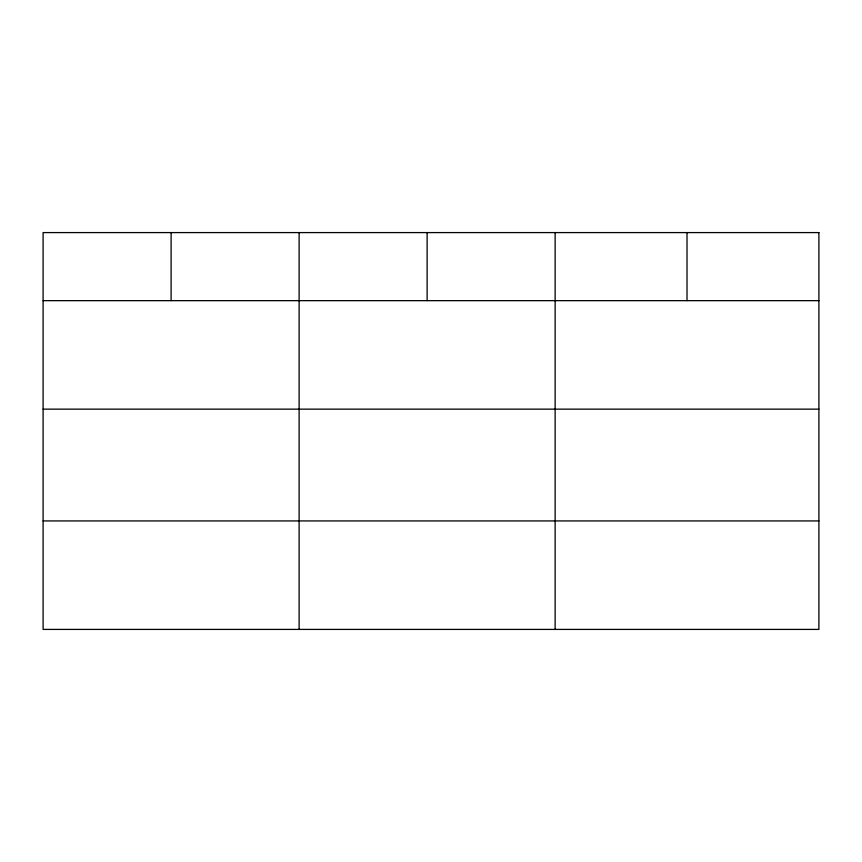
<?xml version="1.0" encoding="UTF-8"?>
<svg xmlns="http://www.w3.org/2000/svg" width="862" height="862" viewBox="0 0 862 862"><rect width="100%" height="100%" fill="white"/><g stroke="black" fill="none" stroke-linecap="round" stroke-linejoin="round"><path stroke-width="1.29" d="M43.1 300.655L818.9 300.655M43.1 409.148L818.9 409.148M43.1 520.928L818.9 520.928M687.014 232.589L687.014 300.655M555.128 232.589L555.128 629.411M427.121 232.589L427.121 300.655M299.114 232.589L299.114 629.411M171.107 232.589L171.107 300.655M818.9 232.589L43.1 232.589L43.1 629.411L818.9 629.411L818.9 232.589"/></g></svg>
